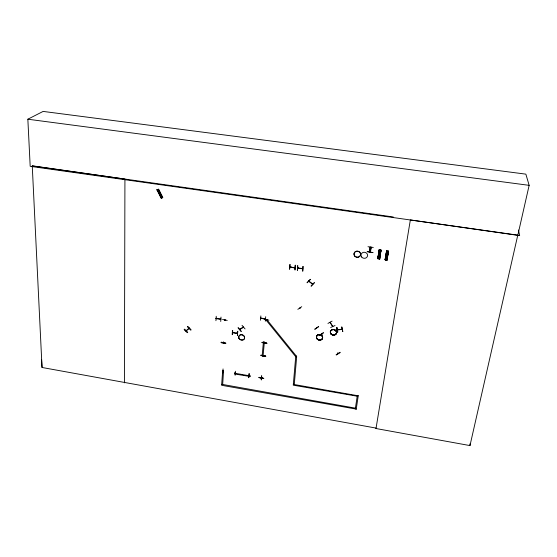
<?xml version="1.0" encoding="UTF-8"?>
<svg xmlns="http://www.w3.org/2000/svg" width="557" height="557" viewBox="0 0 557 557"><rect width="100%" height="100%" fill="white"/><g stroke="black" fill="none" stroke-linecap="round" stroke-linejoin="round"><path stroke-width="0.84" d="M265.696 356.215L260.948 355.373M124.42 382.854L124.928 179.076L32.257 165.798M309.26 281.132L309.093 281.563L308.766 280.993M308.989 280.902L308.731 281.25L308.877 280.874M312.728 284.014L312.554 284.453L312.205 283.931M268.913 320.143L264.102 319.252M243.047 327.391L243.465 327.356M243.486 327.328L239.97 329.389M216.227 316.272L215.921 320.707M216.596 318.291L216.464 318.743L216.255 318.458M220.99 317.065L220.732 321.493M356.243 409.103L221.637 385.291L222.633 370.92M223.531 371.08L222.675 384.469M222.723 373.086L223.058 368.936M223.204 370.837L223.085 371.053M232.192 334.66L232.478 330.398M224.889 320.505L224.708 320.038M223.42 342.158L223.329 342.771L223.636 342.151M223.496 342.75L223.315 342.339M227.221 320.421L222.522 319.46M225.738 343.425C218.323 340.536 220.739 344.031 225.822 343.077M236.99 333.19L236.871 333.065M237.421 333.239L236.892 333.218M250.03 376.483L234.462 373.963L234.608 372.974M237.728 331.283L237.428 335.558L237.728 331.297M235.138 372.884L235.019 373.329M235.388 371.247L235.124 375.286M249.94 376.692L250.093 375.697M248.763 377.709L249.16 373.517L248.652 377.667M249.271 375.418L248.986 375.599M357.204 396.208L293.267 385.172L295.732 356.452M293.421 384.17L294.277 384.525L296.672 356.598M263.322 355.61L263.05 356.243L262.131 356.09L263.433 341.859M263.05 356.243L264.359 342.012M260.857 315.889L260.446 320.247M261.247 379.909L261.679 375.71L261.303 379.77M266.817 343.495C263.733 341.552 257.717 342.339 266.831 343.46M264.986 318.695L265.341 319.098L265.501 318.715M265.71 316.71L265.299 321.187M266.392 319.941L266.511 320.289L266.483 319.558M266.343 320.219L266.385 319.822L266.545 320.205M263.405 356.257L263.482 355.638M261.247 377.813L261.254 377.855M264.686 342.548L264.603 342.402M261.456 377.897L261.498 377.486M261.421 377.256L261.421 377.973L261.275 377.535M263.691 378.572C259.861 376.532 255.252 377.409 263.698 378.537M289.828 264.512L289.661 269.115M289.584 269.198L290.12 264.443M290.434 266.636L290.378 267.095L290.51 266.754M290.434 267.061C288.435 265.522 295.099 269.212 295.036 267.388M295.231 265.216L294.987 270.048L295.259 265.223M297.584 265.689L297.382 270.417L297.828 265.717M298.127 268.237L297.71 267.799M298.225 267.882L298.065 268.279L298.176 267.82M302.994 266.406L302.736 271.238L303.022 266.413M367.982 246.716L373.294 247.468M378.008 258.692L379.08 249.884L377.778 258.657L379.811 258.963L381.002 250.121L380.528 250.114L379.199 258.873L379.783 258.97L379.192 258.873M378.245 258.692L379.575 249.905L378.126 258.706L377.771 258.65L379.233 249.815L377.897 258.643L378.384 258.747L379.575 249.905M378.544 258.664L379.08 258.747M356.202 409.325L358.269 395.574M379.233 258.88L380.786 250.142M381.12 250.197L380.654 250.093L379.421 258.908L380.897 250.163M379.658 258.914L381.009 250.072L379.226 249.856M221.129 342.27L225.759 343.237M369.312 251.945L370.057 247.085M369.549 251.973L370.321 247.141M370.969 247.141L370.168 252.098L370.99 247.231M371.206 247.266L370.44 252.126M388.118 251.228L386.488 259.966L387.08 260.056L385.082 259.75L386.558 250.894L388.459 251.277L387.094 260.056L386.481 259.959L387.839 251.186L388.431 251.284L387.846 251.186M385.291 259.778L386.899 250.984L385.674 259.834L385.312 259.785L386.753 251.019M386.53 250.956L386.913 251.012L385.444 259.799L385.068 259.743L386.683 251.005M386.913 251.012L385.653 259.834M385.827 259.75L386.37 259.834M262.11 342.318L266.894 343.154L262.062 342.423M386.718 260.001L387.985 251.151M386.753 260.008L388.34 251.158L387.059 260.049M386.83 260.015L388.313 251.228M376.072 428.542L376.135 428.11L42.033 367.481L41.594 359.641M387.853 254.333L386.071 254.117M387.971 253.539L386.189 253.324M357.322 395.414L355.31 408.935M355.422 408.149L221.783 384.309M380.528 253.296L378.767 252.989M380.647 252.502L378.878 252.196M300.014 308.536L299.958 308.118M518.442 230.027L519.667 235.604L410.349 219.952L376.003 428.528L469.976 445.586L517.787 235.138L30.189 166.32L27.85 119.212L43.126 111.414L525.864 174.146L529.15 185.342L517.808 235.249M316.78 327.558L316.571 327.976L316.494 327.53M316.745 327.864L316.39 327.474M321.605 333.901L321.396 334.277L321.897 334.332M321.396 334.235L321.862 334.472L321.563 334.13M336.254 355.018L340.16 352.595M337.653 353.354L338.099 353.57L337.716 353.054M337.855 352.971L338.057 353.479M342.771 331.45L341.81 327.001M342.318 329.208L342.172 329.02M342.2 329.459L342.235 329.062M336.136 354.718L340.028 352.275M341.761 329.486L341.831 329.055M337.793 331.986L336.853 327.537M337.347 329.591L342.179 329.284M337.389 329.981L337.438 329.528M337.779 329.493L337.911 329.751M337.807 329.932L337.841 329.535M330.677 327.495L335.029 325.525M332.891 326.137L332.585 326.374L330.19 322.399M332.647 326.151L330.009 322.468M332.083 321.152L327.941 323.443M330.217 322.176L330.482 322.524M330.343 322.649L330.071 322.245M319.474 335.314L323.373 332.828M321.57 333.859L321.438 333.949M321.709 334.583L321.89 334.165M316.446 327.516L316.355 327.377M314.782 329.076L318.667 326.576M266.427 319.641L266.121 320.122L295.67 356.654L296.484 356.014M186.344 330.795L186.289 330.433M188.927 328.63L189.296 328.177M186.24 330.788L189.15 328.442M264.568 342.834L264.498 342.172M263.189 355.923L263.343 356.334L263.524 355.735M314.343 282.726L311.224 286.228M312.561 284.188L308.731 281.229M312.769 284.119L308.829 281.069M311.071 285.964L314.322 282.691M301.741 306.691L297.835 309.344M299.763 308.251L299.931 307.854M310.395 279.315L307.144 282.698M261.372 377.291L261.393 377.778M261.393 377.959L261.588 377.291M297.821 267.771L297.668 268.168L302.771 268.746M302.2 268.551L302.312 268.697M302.193 268.885L302.333 268.46M297.737 267.994L302.688 268.516M294.869 267.757L294.904 267.583M249.09 375.341L248.972 375.801L249.251 375.369M294.444 267.694L294.583 267.269M290.058 266.838L290.03 266.622M289.974 267.012L290.086 266.58M266.343 320.261L266.65 319.586M266.121 320.122L266.949 319.467M265.452 318.66L260.606 318.117M261.031 318.367C261.337 318.026 261.212 318.437 260.711 318.11M260.704 317.901L260.655 318.298L265.39 319.084M260.808 317.873L260.62 318.305M369.973 249.411L370.565 249.501M245.066 328.929L242.017 325.33M241.313 331.304L238.229 327.732M243.416 326.945L239.872 329.201M223.023 370.76L222.897 371.199L223.183 370.788M239.872 329.647L240.13 329.034M236.829 333.378L237.004 332.975L236.781 333.371M237.247 333.462L237.379 333.079M233.118 332.32L232.687 332.292M233.16 332.376L233.028 332.752M232.561 332.661L232.784 332.264M223.308 342.673L223.475 342.123M225.077 319.906L224.917 320.421L224.924 320.024M224.68 320.421L225.035 319.809M220.488 318.938L220.321 319.147M220.816 318.994L216.165 318.263M216.039 318.632L220.739 319.412L220.864 319.043M216.088 318.639L216.269 318.235M216.645 318.346L216.652 318.562M190.835 329.988L187.514 326.506L190.926 329.855M187.625 332.675C182.675 326.43 183.288 330.155 187.73 332.536M189.213 328.031L185.906 330.928L186.073 330.614M186.477 330.552L186.191 330.795M187.528 326.499L190.891 329.932M184.339 329.187L187.66 332.654M370.092 249.376C369.514 250.093 371.303 249.912 369.925 249.745M294.388 267.499L294.952 267.59M307.081 282.775L310.423 279.329M159.079 193.641L160.5 193.077M160.068 192.235L158.648 192.792M159.685 191.483L158.265 192.047M158.968 190.069L157.547 190.633M157.081 189.826L158.606 189.22L162.832 197.554L161.154 198.222L157.074 189.819L157.429 189.693L161.669 198.02L157.116 189.784L161.293 198.153M162.644 197.631L158.32 189.338M336.79 327.648L337.709 332.104L336.867 327.537M220.718 319.426L220.356 319.37M232.624 332.522L237.268 333.302M238.062 327.85L241.104 331.506M318.674 326.583L314.9 329.368M319.523 335.23L323.415 332.752M232.408 334.673L232.694 330.419M162.331 197.756L158.251 189.338L162.365 197.742M156.935 189.902L157.422 189.7M158.111 189.422L158.592 189.227M160.882 197.296L162.338 196.698M337.507 332.125L336.581 327.676M385.061 259.743L385.681 259.834M337.368 329.967L342.214 329.438M302.256 268.683L302.604 268.739M341.824 326.994L342.785 331.554M27.85 119.212L529.15 185.342M393.242 216.965L32.264 165.986L42.033 367.481M378.05 257.731L379.818 257.995M385.34 258.824L387.115 259.089M295.67 356.654L296.609 356.8M289.939 266.998L294.883 267.743M237.261 333.448L232.659 332.703M263.35 342.047L264.283 342.207M234.518 373.176L250.009 375.898M222.535 371.122L223.434 371.282M293.351 384.379L358.228 395.797M266.866 319.655L296.415 356.215M157.359 189.7L161.655 198.02L157.199 189.791M469.899 443.88L469.976 445.586M379.192 253.505C379.867 254.855 380.229 252.405 379.192 253.505M386.502 254.591C387.171 255.948 387.547 253.491 386.502 254.591M260.954 355.206L265.738 356.146L260.954 355.206M367.23 251.639C376.511 253.296 373.545 252.6 367.23 251.639M263.719 378.363L259.033 377.5L263.719 378.363M159.239 192.771C159.615 194.226 160.395 191.963 159.239 192.771M388.111 252.648L386.321 252.432L388.111 252.648M388.201 252.049L386.419 251.834L388.201 252.049M387.714 255.224L385.931 255.009L387.714 255.224M380.786 251.562L379.004 251.346L380.786 251.562M380.877 250.97L379.094 250.754L380.877 250.97M380.403 254.138L378.621 253.922L380.403 254.138M159.288 190.598L157.798 191.239L159.288 190.598M330.99 333.915A3.147 2.743 15.8 0 0 336.337 333.552A3.147 2.743 15.8 0 0 332.982 329.577A3.147 2.743 15.8 0 0 330.99 333.915A3.14 2.736 15.8 0 0 336.331 333.552A3.14 2.736 15.8 0 0 332.982 329.591A3.14 2.736 15.8 0 0 330.997 333.915M330.997 333.866A3.161 2.757 15.8 0 0 336.358 333.504A3.161 2.757 15.8 0 0 332.989 329.514A3.161 2.757 15.8 0 0 330.997 333.866M331.025 333.81A3.133 2.729 15.8 0 0 336.344 333.455A3.133 2.729 15.8 0 0 333.002 329.493A3.133 2.729 15.8 0 0 331.025 333.81M317.142 338.879A3.126 2.715 17.4 0 0 322.433 338.531A3.126 2.715 17.4 0 0 319.077 334.583A3.126 2.715 17.4 0 0 317.142 338.879A3.126 2.715 17.4 0 0 322.433 338.538A3.119 2.708 17.4 0 0 319.077 334.59A3.126 2.715 17.4 0 0 317.142 338.893A3.112 2.708 17.4 0 0 322.419 338.531A3.126 2.715 17.4 0 0 319.077 334.59A3.119 2.708 17.4 0 0 317.149 338.879A3.119 2.708 17.4 0 0 322.426 338.531A3.112 2.708 17.4 0 0 319.077 334.597A3.112 2.708 17.4 0 0 317.149 338.879M354.691 256.011A3.3 3.022 12.1 0 0 360.337 255.489A3.3 3.022 12.1 0 0 356.849 251.214A3.321 3.043 12.1 0 0 354.684 255.969A3.321 3.043 12.1 0 0 360.365 255.447A3.321 3.043 12.1 0 0 356.856 251.151A3.3 3.022 12.1 0 0 354.691 256.011M361.688 257.055A3.307 3.029 10.9 0 0 367.355 256.54A3.307 3.029 10.9 0 0 363.874 252.258A3.307 3.029 10.9 0 0 361.688 257.055M238.995 338.329A3.036 2.597 25.6 0 0 244.105 339.199A3.036 2.597 25.6 0 0 241.849 334.813A3.036 2.597 25.6 0 0 238.995 338.329M239.044 338.231A3.029 2.59 25.6 0 0 244.14 339.102A3.029 2.59 25.6 0 0 241.891 334.722A3.029 2.59 25.6 0 0 239.044 338.231"/></g></svg>
